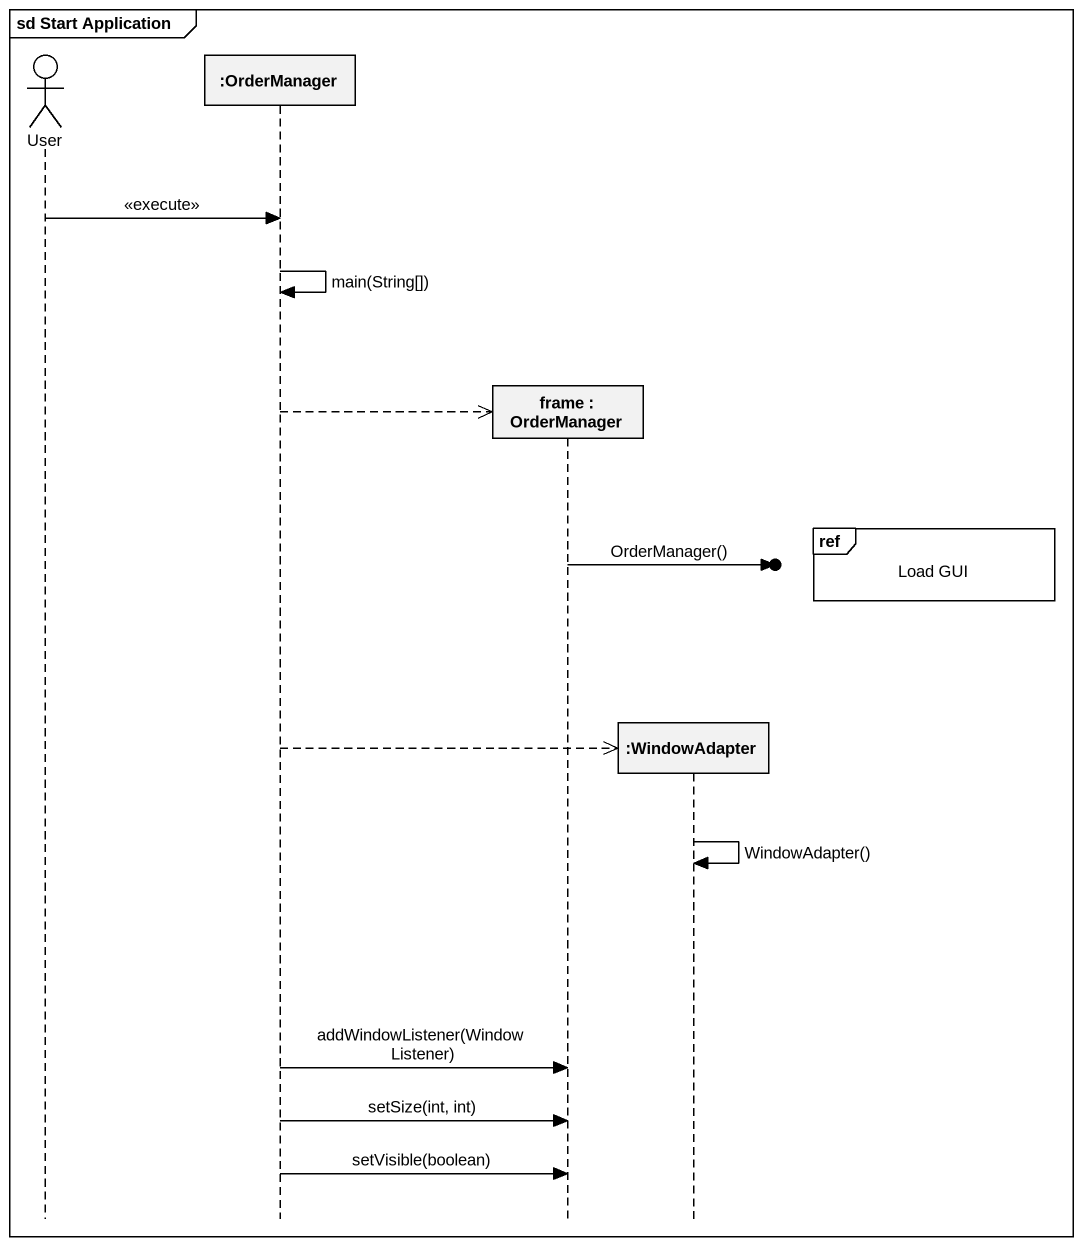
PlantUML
@startuml
mainframe sd Start Application
hide footbox
actor User
participant ":OrderManager" as OrderManager
participant "frame : OrderManager" as frame_
participant ":WindowAdapter" as WindowAdapter

User -> OrderManager : <<execute>>
OrderManager -> OrderManager : main(String[])
OrderManager -->> frame_ **
ref over WindowAdapter : Load GUI
frame_ ->o] : OrderManager()
OrderManager -->> WindowAdapter **
WindowAdapter -> WindowAdapter : WindowAdapter()
OrderManager -> frame_ : addWindowListener(WindowListener)
OrderManager -> frame_ : setSize(int, int)
OrderManager -> frame_ : setVisible(boolean)
@enduml
